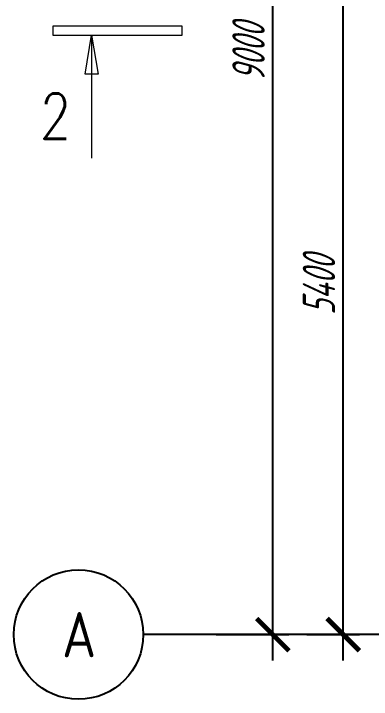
# Model space of a CAD drawing. Header units: millimetres. Extents: x 53645 to 137188, y 78097 to 135533.
# Drawn here: x 107266 to 110027, y 122321 to 127620 of the extents above; entities that cross this region are included whole.
import ezdxf

# ---------------------------------------------------------------- set-up
doc = ezdxf.new("R2010")
doc.units = ezdxf.units.MM
doc.linetypes.add('CONTI', pattern=[0])
doc.linetypes.add('GOST2.303 5', pattern=[24, 20, -1.5, 1, -1.5])
doc.layers.add('axis_dim', color=40, linetype='CONTI')
doc.layers.add('mark', color=174, linetype='Continuous', lineweight=15)
doc.styles.add('GOST 2.304', font='CS_Gost2304.shx', dxfattribs={"width": 0.8, "oblique": 15})
doc.dimstyles.new('СПДС', dxfattribs={"dimscale": 100, "dimtxt": 2.5, "dimasz": 2.5, "dimexe": 1.25, "dimexo": 0.625, "dimtad": 1, "dimdec": 0, "dimtxsty": 'GOST 2.304', "dimblk": 'ARCHTICK', "dimblk1": 'ARCHTICK', "dimblk2": 'ARCHTICK', "dimcen": 2.5, "dimdle": 2, "dimadec": 0, "dimazin": 2, "dimtfac": 0.75, "dimtdec": 4, "dimtmove": 1, "dimatfit": 3, "dimfxl": 1, "dimtolj": 1, "dimarcsym": 1})

# ---------------------------------------------------------------- blocks, each defined once
blk = doc.blocks.new('_ArchTick')
at = {"color": 0, "linetype": 'ByBlock', "const_width": 0.15}
blk.add_lwpolyline([(-0.5, -0.5), (0.5, 0.5)], dxfattribs=at)
blk = doc.blocks.new('*D92')
at = {"layer": 'axis_dim', "color": 0, "linetype": 'Continuous', "lineweight": -2, "ltscale": 100, "transparency": 16777216}
for p, q in [((109266.3, 122621.4), (109266.3, 132021.4)), ((108828.8, 131821.4), (109391.3, 131821.4)), ((108828.8, 122821.4), (109391.3, 122821.4))]:
    blk.add_line(p, q, dxfattribs=at)
at = {"layer": 'Defpoints', "color": 0, "linetype": 'Continuous', "ltscale": 100, "transparency": 16777216}
for p in [(108766.3, 131821.4), (109266.3, 131821.4), (108766.3, 122821.4)]:
    blk.add_point(p, dxfattribs=at)
at = {"layer": 'axis_dim', "color": 0, "linetype": 'Continuous', "lineweight": -2, "ltscale": 100, "transparency": 16777216, "xscale": 250, "yscale": 250, "zscale": 250}
for p, rotation in [((109266.3, 131821.4), 90), ((109266.3, 122821.4), 270)]:
    blk.add_blockref('_ArchTick', p, dxfattribs=dict(at, rotation=rotation))
at = {"layer": 'axis_dim', "color": 0, "linetype": 'Continuous', "lineweight": -3, "ltscale": 100, "transparency": 16777216, "insert": (109078.8, 127321.4), "char_height": 250, "attachment_point": 5, "rotation": 90, "style": 'GOST 2.304'}
blk.add_mtext('\\A1;9000', dxfattribs=at)
blk = doc.blocks.new('*D90')
at = {"layer": 'axis_dim', "color": 0, "linetype": 'Continuous', "lineweight": -2, "ltscale": 100, "transparency": 16777216}
for p, q in [((109810.1, 122621.4), (109810.1, 128421.4)), ((108828.8, 128221.4), (109935.1, 128221.4)), ((109528.8, 122821.4), (109935.1, 122821.4))]:
    blk.add_line(p, q, dxfattribs=at)
at = {"layer": 'Defpoints', "color": 0, "linetype": 'Continuous', "ltscale": 100, "transparency": 16777216}
for p in [(108766.3, 128221.4), (109810.1, 128221.4), (109466.3, 122821.4)]:
    blk.add_point(p, dxfattribs=at)
at = {"layer": 'axis_dim', "color": 0, "linetype": 'Continuous', "lineweight": -2, "ltscale": 100, "transparency": 16777216, "xscale": 250, "yscale": 250, "zscale": 250}
for p, rotation in [((109810.1, 128221.4), 90), ((109810.1, 122821.4), 270)]:
    blk.add_blockref('_ArchTick', p, dxfattribs=dict(at, rotation=rotation))
at = {"layer": 'axis_dim', "color": 0, "linetype": 'Continuous', "lineweight": -3, "ltscale": 100, "transparency": 16777216, "insert": (109622.6, 125521.4), "char_height": 250, "attachment_point": 5, "rotation": 90, "style": 'GOST 2.304'}
blk.add_mtext('\\A1;5400', dxfattribs=at)

msp = doc.modelspace()

# ---------------------------------------------------------------- linework, layer by layer
at = {"layer": 'axis_dim', "linetype": 'GOST2.303 5', "lineweight": 25, "ltscale": 100}
for points in [[(108766.3, 122821.4), (108266.3, 122821.4)], [(127172.5, 122821.4), (108766.3, 122821.4)]]:
    msp.add_lwpolyline(points, dxfattribs=at)
at = {"layer": 'axis_dim', "color": 18, "linetype": 'Continuous', "lineweight": 25, "ltscale": 100, "true_color": 0x000000}
msp.add_circle((107766.3, 122821.4), 500, dxfattribs=at)
at = {"layer": 'mark', "linetype": 'Continuous', "ltscale": 100}
for p, q in [((107567.8, 127523.2), (107567.8, 127453.2)), ((108567.8, 127523.2), (107567.8, 127523.2)), ((108567.8, 127453.2), (108567.8, 127523.2)), ((107567.8, 127453.2), (108567.8, 127453.2)), ((107817.6, 127152.8), (107867.8, 127453.2)), ((107867.8, 127453.2), (107918.1, 127152.8)), ((107918.1, 127152.8), (107817.6, 127152.8))]:
    msp.add_line(p, q, dxfattribs=at)
msp.add_lwpolyline([(107867.8, 127453.2), (107867.8, 126503.2)], dxfattribs=at)

# ---------------------------------------------------------------- texts
at = {"layer": 'axis_dim', "color": 18, "linetype": 'Continuous', "lineweight": 25, "ltscale": 100, "true_color": 0x000000, "insert": (107639.7, 122996.4), "char_height": 350, "width": 492.949, "attachment_point": 1, "style": 'GOST 2.304'}
msp.add_mtext('\\Fsimplex.shx;\\W0.8000000000;\\Q0.2617993878;\\T1.0000000000;\\o\\lА', dxfattribs=at)
at = {"layer": 'mark', "linetype": 'Continuous', "ltscale": 100, "insert": (107467.9, 127003.2), "char_height": 350, "width": 515.534, "attachment_point": 1, "style": 'GOST 2.304'}
msp.add_mtext('\\Fsimplex.shx;\\W0.8000000000;\\Q0.2617993878;\\T1.0000000000;\\o\\l2', dxfattribs=at)

# ---------------------------------------------------------------- dimensions: what is measured, and where the dimension line sits
at = {"layer": 'axis_dim', "color": 18, "linetype": 'Continuous', "lineweight": -3, "ltscale": 100, "true_color": 0x000000}
for base, p1, p2, picture, middle in [((109266.3, 131821.4), (108766.3, 122821.4), (108766.3, 131821.4), '*D92', (109078.8, 127321.4)), ((109810.1, 128221.4), (109466.3, 122821.4), (108766.3, 128221.4), '*D90', (109622.6, 125521.4))]:
    dim = msp.add_linear_dim(base=base, p1=p1, p2=p2, angle=270, dimstyle='СПДС', override={"dimscale": 100, "dimsah": 1}, dxfattribs=at)
    dim.commit()
    dim.dimension.update_dxf_attribs({"geometry": picture, "text_midpoint": middle})

doc.saveas('drawing.dxf')
